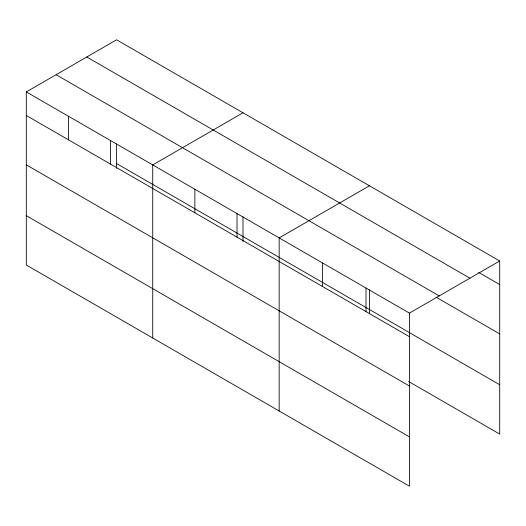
<?xml version="1.0" encoding="UTF-8"?>
<svg xmlns="http://www.w3.org/2000/svg" width="526" height="526" viewBox="0 0 526 526"><rect width="100%" height="100%" fill="white"/><g stroke="black" fill="none" stroke-linecap="round" stroke-linejoin="round"><path stroke-width="0.79" d="M26.3 91.919L409.419 313.115L409.419 486.202L26.3 265.012L26.3 91.919L116.581 39.798L499.7 260.988L499.7 434.082L408.656 381.521M243.005 112.788L152.731 164.914L152.731 338.001M369.436 185.783L279.161 237.903L279.161 410.997M409.419 313.115L499.7 260.988M478.693 272.422L499.7 284.553M86.783 56.999L469.909 278.188M56.091 74.718L439.217 295.914M435.969 297.105L499.7 333.898M116.581 163.547L499.7 384.736M26.3 115.483L409.419 336.679M26.3 164.829L409.419 386.018M26.3 215.667L409.419 436.863M369.436 289.852L369.436 313.575M366.004 288.044L366.004 311.609M322.583 262.974L322.583 286.538M243.005 216.857L243.005 241.395M237.016 213.576L237.016 237.141M194.876 189.242L194.876 212.806M116.581 143.868L116.581 168.399M110.585 140.58L110.585 164.145M68.446 116.253L68.446 139.817"/></g></svg>
